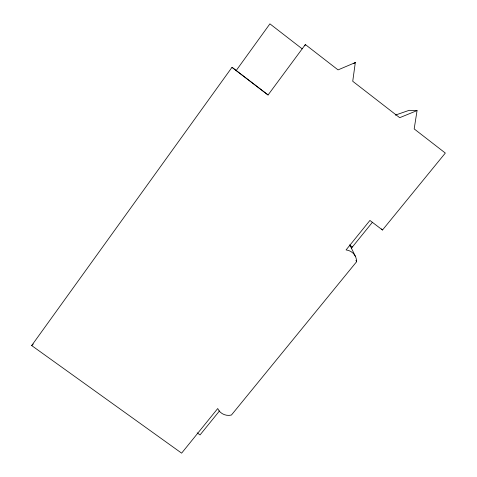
<?xml version="1.0" encoding="UTF-8"?>
<svg xmlns="http://www.w3.org/2000/svg" width="477" height="477" viewBox="0 0 477 477"><rect width="100%" height="100%" fill="white"/><g stroke="black" fill="none" stroke-linecap="round" stroke-linejoin="round"><path stroke-width="0.72" d="M355.311 62.565L352.736 81.281L399.702 117.688L417.059 110.581L414.179 128.909L445.327 153.057L382.494 230.009L369.919 220.452L346.075 249.918A12.08 11.639 -12 0 1 356.563 261.772L231.423 415.038A11.341 10.554 13.5 0 1 217.715 408.545L181.624 453.15L31.673 345.563L232.001 67.317L268.08 94.965L305.352 44.546L338.05 69.892L355.311 62.565L353.457 63.662M304.857 45.846L305.352 44.546M268.05 94.989L236.175 70.566L269.91 23.85L302.191 48.851M219.509 410.9L200.042 434.923L197.174 432.854M351.466 248.123L372.442 222.24M31.673 345.563L33.265 344.042M395.35 115.112L409.147 110.324L417.059 110.581M352.378 246.997L349.951 245.345A11.102 10.744 -13.3 0 1 350.315 246.615M232.001 67.317L236.175 70.566M381.588 228.894L382.494 230.009M349.736 244.767L355.347 256.227M355.931 260.454L356.563 261.772"/></g></svg>
